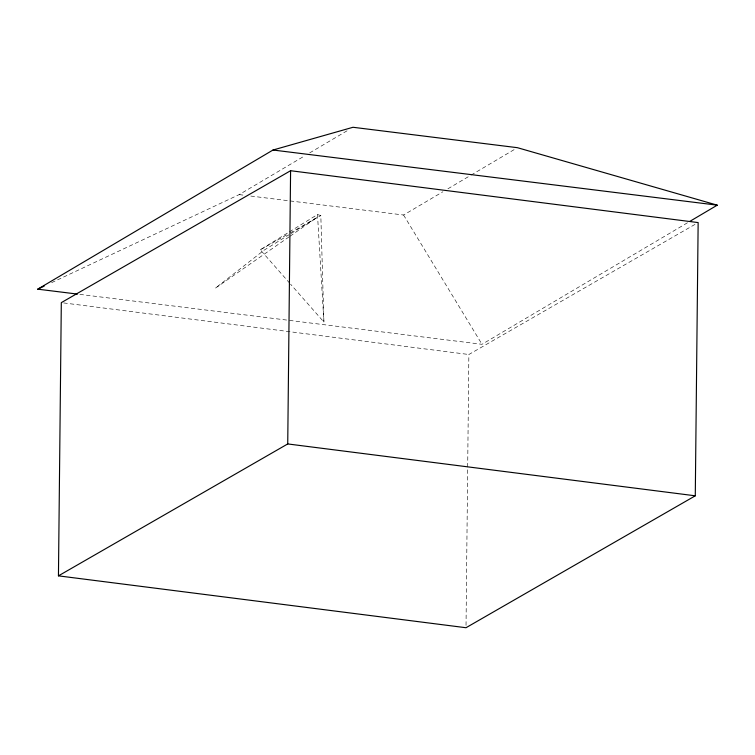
<?xml version="1.0" encoding="UTF-8"?>
<svg xmlns="http://www.w3.org/2000/svg" width="755" height="755" viewBox="0 0 755 755"><rect width="100%" height="100%" fill="white"/><g stroke="black" fill="none" stroke-linecap="round" stroke-linejoin="round"><path stroke-width="0.57" stroke-dasharray="3.77 2.83" d="M466.033 625.366L468.864 354.501L696.11 223.763M289.08 236.872L215.203 288.297L264.005 250.235L288.957 234.796M290.043 236.211L316.911 217.506L289.958 234.182M289.778 283.276L260.296 249.792L288.391 232.483M289.392 231.861L317.487 214.552L320.828 215.59L323.914 322.045L290.552 284.154M51.604 282.663L239.165 194.611L304.652 155.879M309.692 152.897L347.97 130.256M250.83 196.055L403.576 215.015L442.874 191.779M447.913 188.797L470.072 175.689M471.082 175.094L515.41 148.877M79.841 294.384L482.001 344.299L687.843 222.555M260.296 249.792L289.023 233.559M290.052 232.984L320.828 215.59M239.165 194.611L244.998 195.337M63.646 302.934L468.864 354.501M403.576 215.015L482.001 344.299M317.487 214.552L323.914 322.045"/><path stroke-width="1.13" d="M58.446 575.857L61.315 302.632L290.59 170.715L698.149 222.583L695.279 495.808L466.005 627.726L58.446 575.857L287.731 443.94L695.279 495.808M287.731 443.94L290.59 170.715M77.501 294.091L37.75 289.165L273.008 150.019L353.01 127.274L517.42 147.687L717.25 205.162L689.872 221.357M37.75 289.165L44.149 286.164M273.008 150.019L717.25 205.162"/></g></svg>
